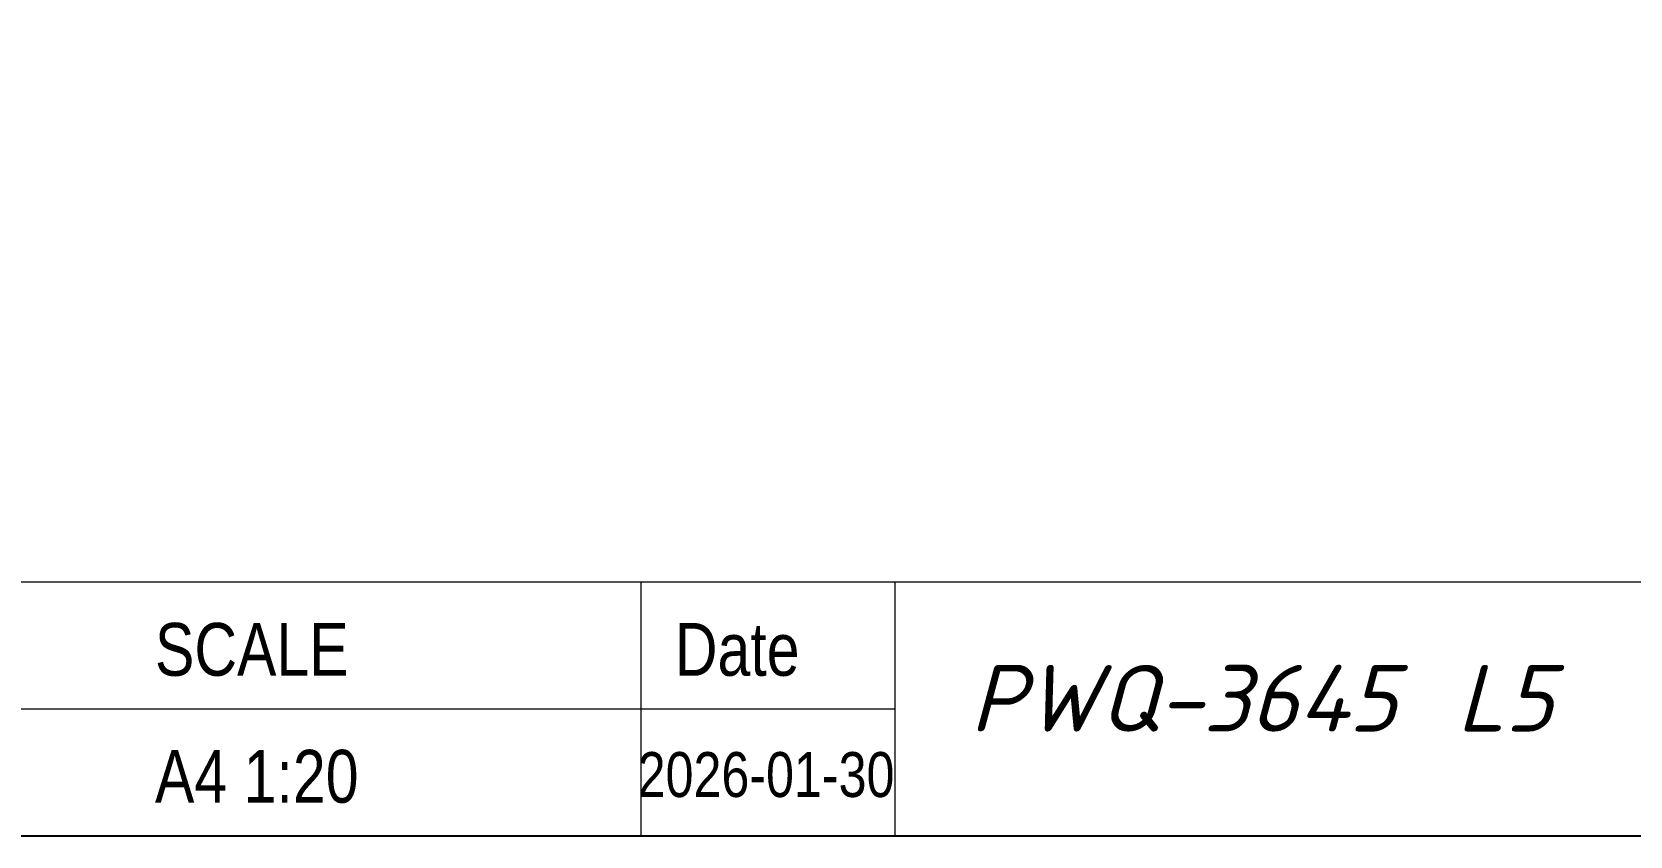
# Model space of a CAD drawing. Header units: millimetres. Extents: x 0 to 182016, y 11 to 3710.
# Drawn here: x 25401 to 26660, y 11 to 645 of the extents above; entities that cross this region are included whole.
import ezdxf

# ---------------------------------------------------------------- set-up
doc = ezdxf.new("R2010")
doc.units = ezdxf.units.MM
doc.styles.add('ROMANS', font='stylu.ttf', dxfattribs={"oblique": 15})
doc.styles.get("Standard").update_dxf_attribs({"font": 'arial.ttf'})

# ---------------------------------------------------------------- blocks, each defined once
blk = doc.blocks.new('Užsakymo nr')
at = {"color": 0, "lineweight": 0, "insert": (5198.7, 20217.8), "char_height": 52.538, "width": 1187.405, "attachment_point": 1, "style": 'ROMANS'}
blk.add_mtext('{\\fISOCPEUR|b0|i0|c0|p34;\\C256;PWQ-3645}', dxfattribs=at)
blk = doc.blocks.new('Date')
at = {"lineweight": 0, "width": 0.8}
blk.add_text('2026-01-30', height=35.38, dxfattribs=at).set_placement((4937.1, 20113.7))

msp = doc.modelspace()

# ---------------------------------------------------------------- linework, layer by layer
at = {"lineweight": 0}
for p, q in [((29054.308253, 210.9357406), (25353.8479686, 210.9357406)), ((25880.7896058, 210.9357406), (25880.7896058, 10.9108603)), ((26080.814486, 210.9357406), (26080.814486, 10.9108603)), ((26080.814486, 110.9233004), (25353.8479686, 110.9233004))]:
    msp.add_line(p, q, dxfattribs=at)
msp.add_lwpolyline([(29054.308253, 3710.4502728), (29054.308253, 10.9108603), (23554.9929102, 10.9108603), (23554.9929102, 3710.4502728)], close=True)

# ---------------------------------------------------------------- block references
at = {"color": 1}
for name in ['Užsakymo nr', 'Date']:
    msp.add_blockref(name, (20941.1991641, -20072.0125467), dxfattribs=at)

# ---------------------------------------------------------------- texts
at = {"lineweight": 0, "width": 0.8}
for s, p in [('SCALE', (25498.1895305, 137.2134153)), ('Date', (25907.5809075, 137.2134153)), ('A4 1:20', (25498.1895305, 37.2009752))]:
    msp.add_text(s, height=41.62239482, dxfattribs=at).set_placement(p)
at = {"color": 0, "lineweight": 0, "insert": (26523.2455039, 145.8257351), "char_height": 52.538446824, "width": 130.666239348, "attachment_point": 1, "style": 'ROMANS'}
msp.add_mtext('{\\fISOCPEUR|b0|i0|c186|p34;\\C256;L5 }', dxfattribs=at)

doc.saveas('drawing.dxf')
